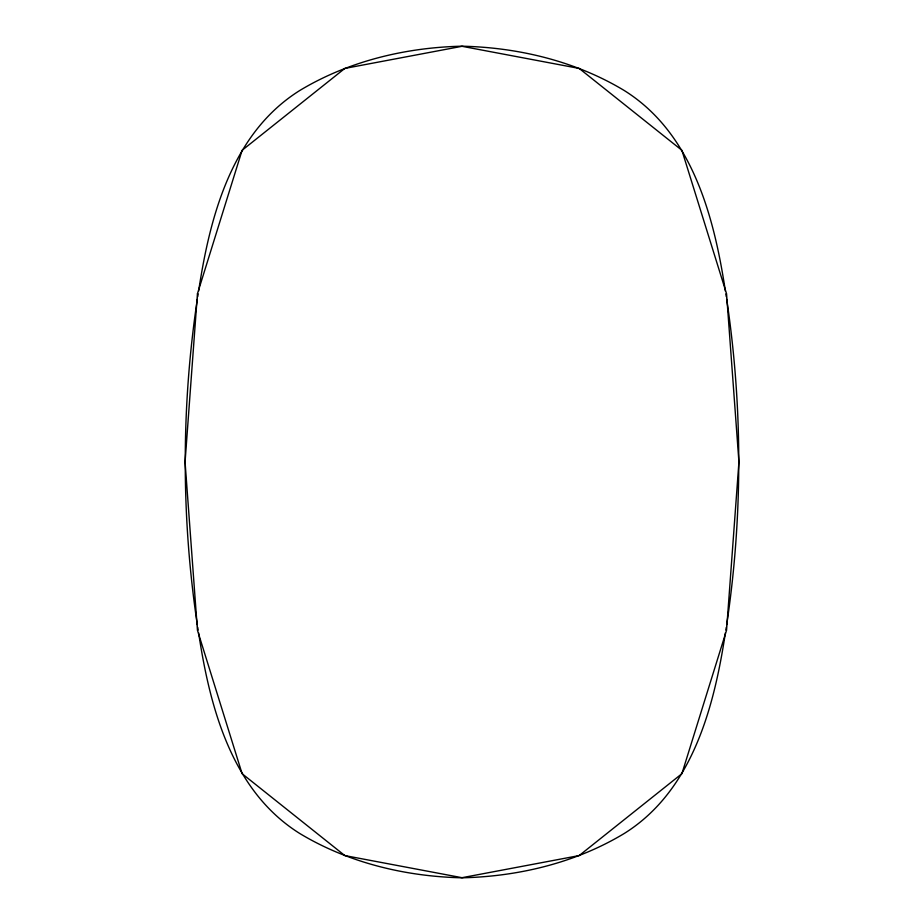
<?xml version="1.0" encoding="UTF-8"?>
<svg xmlns="http://www.w3.org/2000/svg" width="924" height="924" viewBox="0 0 924 924"><rect width="100%" height="100%" fill="white"/><g stroke="black" fill="none" stroke-linecap="round" stroke-linejoin="round"><path stroke-width="1.39" d="M197.297 299.364C181.231 407.045 181.231 516.955 197.297 624.636M726.703 624.636C742.769 516.955 742.769 407.045 726.703 299.364M197.736 296.639L198.163 293.913M198.602 291.199C209.875 216.724 231.658 133.125 299.711 90.54C348.302 61.227 405.544 47.447 462 46.2C518.456 47.447 575.698 61.227 624.289 90.54C692.342 133.125 714.125 216.724 725.398 291.199M725.398 632.801C714.125 707.276 692.342 790.875 624.289 833.46C575.698 862.773 518.456 876.553 462 877.8C405.544 876.553 348.302 862.773 299.711 833.46C231.658 790.875 209.875 707.276 198.602 632.801M725.837 630.087L726.264 627.361M725.837 293.913L726.264 296.639M197.736 627.361L198.163 630.087M197.447 293.763L185.066 462L197.447 630.237L242.111 773.711L344.825 855.578L462 877.696L579.175 855.578L681.889 773.711L726.553 630.237L738.934 462L726.553 293.763L681.889 150.289L579.175 68.422L462 46.304L344.825 68.422L242.111 150.289L197.447 293.763"/></g></svg>
